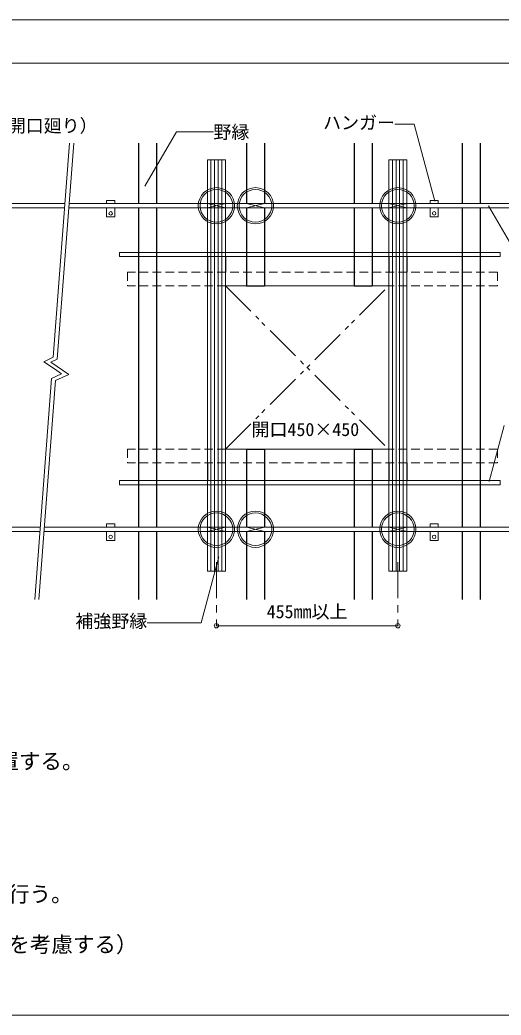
# Model space of a CAD drawing. Units: millimetres on the paper, with parts at other scales. Extents: x -195 to 195, y -140 to 138.
# Drawn here: x -63.4 to 3.6, y -0.9 to 137.5 of the extents above; entities that cross this region are included whole.
import ezdxf
from ezdxf.enums import TextEntityAlignment as Align

# ---------------------------------------------------------------- set-up
doc = ezdxf.new("R2010")
doc.units = ezdxf.units.MM
doc.header["$PDMODE"] = 32
doc.header["$PDSIZE"] = 0.6
for name, pattern in [('CHAIN1', [8, 5, -1, 1, -1]), ('DASHED1', [1.8, 1.2, -0.6]), ('DOUBLE_CHAIN1', [8.8, 5, -1, 0.6, -0.6, 0.6, -1])]:
    doc.linetypes.add(name, pattern=pattern)
for name, color, linetype, lineweight in [('5-0_中心線', 4, 'Continuous', 9), ('5-1_吊り材', 7, 'Continuous', 18), ('5-2_野縁受け', 3, 'Continuous', 18), ('5-3_野縁', 2, 'Continuous', 25), ('5-4_ブレース・補強材', 4, 'Continuous', 9), ('5-5_寸法', 4, 'Continuous', 9), ('5-6_文字', 7, 'Continuous', 18), ('5-A_クリップ', 7, 'Continuous', 18), ('5-B_補強金具・金具・その他', 3, 'Continuous', 18), ('F-3_野縁', 7, 'Continuous', 18)]:
    doc.layers.add(name, color=color, linetype=linetype, lineweight=lineweight)
doc.styles.add('ＭＳ ゴシック', font='')
doc.styles.get('ＭＳ ゴシック').set_extended_font_data('MS Gothic')

msp = doc.modelspace()

# ---------------------------------------------------------------- linework, layer by layer
at = {"layer": '5-0_中心線'}
for p, q in [((-56.522, 120.359), (-58.785, 90.575)), ((-55.92, 120.359), (-58.205, 90.299)), ((-60.082, 89.952), (-58.785, 90.575)), ((-59.085, 89.876), (-58.205, 90.299)), ((-58.608, 88.945), (-60.082, 89.952)), ((-56.615, 88.189), (-59.085, 89.876)), ((-58.608, 88.945), (-57.612, 88.264)), ((-59.012, 87.592), (-61.348, 56.856)), ((-57.612, 88.264), (-59.012, 87.592))]:
    msp.add_line(p, q, dxfattribs=at)
at = {"layer": '5-0_中心線', "linetype": 'DOUBLE_CHAIN1'}
for p, q in [((-34.816, 100.516), (-12.066, 77.766)), ((-34.816, 77.766), (-12.066, 100.516))]:
    msp.add_line(p, q, dxfattribs=at)
at = {"layer": '5-0_中心線'}
msp.add_lwpolyline([(-56.615, 88.189), (-58.431, 87.316), (-60.746, 56.856)], dxfattribs=at)
at = {"layer": '5-1_吊り材'}
for p, q in [((-50.191, 112.381), (-51.341, 112.381)), ((-51.341, 112.381), (-51.341, 111.941)), ((-50.191, 111.941), (-50.191, 112.381)), ((-5.191, 112.381), (-6.341, 112.381)), ((-6.341, 112.381), (-6.341, 111.941)), ((-5.191, 111.941), (-5.191, 112.381)), ((-51.341, 110.091), (-51.341, 111.341)), ((-6.341, 110.091), (-6.341, 111.341)), ((-50.191, 67.381), (-51.341, 67.381)), ((-51.341, 67.381), (-51.341, 66.941)), ((-50.191, 66.941), (-50.191, 67.381)), ((-5.191, 67.381), (-6.341, 67.381)), ((-6.341, 67.381), (-6.341, 66.941)), ((-5.191, 66.941), (-5.191, 67.381)), ((-51.341, 65.091), (-51.341, 66.341)), ((-6.341, 65.091), (-6.341, 66.341))]:
    msp.add_line(p, q, dxfattribs=at)
for points in [[(-50.191, 111.341), (-50.191, 110.091), (-51.341, 110.091)], [(-5.191, 111.341), (-5.191, 110.091), (-6.341, 110.091)], [(-50.191, 66.341), (-50.191, 65.091), (-51.341, 65.091)], [(-5.191, 66.341), (-5.191, 65.091), (-6.341, 65.091)]]:
    msp.add_lwpolyline(points, dxfattribs=at)
for centre in [(-50.766, 110.591), (-5.766, 110.591), (-50.766, 65.591), (-5.766, 65.591)]:
    msp.add_circle(centre, 0.25, dxfattribs=at)
at = {"layer": '5-2_野縁受け'}
for p, q in [((-121.843, 111.341), (-57.207, 111.341)), ((-121.798, 111.941), (-57.162, 111.941)), ((-56.606, 111.341), (10.163, 111.341)), ((-56.56, 111.941), (10.209, 111.941)), ((-125.217, 66.941), (-60.581, 66.941)), ((-59.98, 66.941), (6.789, 66.941)), ((-125.263, 66.341), (-60.627, 66.341)), ((-60.025, 66.341), (6.744, 66.341))]:
    msp.add_line(p, q, dxfattribs=at)
at = {"layer": '5-3_野縁'}
for p, q in [((-46.881, 120.359), (-46.881, 111.941)), ((-44.381, 120.359), (-44.381, 111.941)), ((-31.881, 120.359), (-31.881, 111.941)), ((-29.381, 120.359), (-29.381, 111.941)), ((-16.881, 120.359), (-16.881, 111.941)), ((-14.381, 120.359), (-14.381, 111.941)), ((-1.881, 120.359), (-1.881, 111.941)), ((0.619, 120.359), (0.619, 111.941)), ((-46.881, 111.341), (-46.881, 100.516)), ((-44.381, 111.341), (-44.381, 100.516)), ((-31.881, 111.341), (-31.881, 100.516)), ((-29.381, 111.341), (-29.381, 100.516)), ((-16.881, 111.341), (-16.881, 100.516)), ((-14.381, 111.341), (-14.381, 100.516)), ((-1.881, 111.341), (-1.881, 100.516)), ((0.619, 111.341), (0.619, 100.516)), ((-46.881, 104.563), (-46.881, 102.416)), ((-44.381, 104.563), (-44.381, 102.416)), ((-37.316, 104.563), (-37.316, 102.416)), ((-34.816, 104.563), (-34.816, 102.416)), ((-31.881, 104.563), (-31.881, 102.416)), ((-31.881, 104.563), (-31.881, 102.416)), ((-29.381, 104.563), (-29.381, 102.416)), ((-29.381, 104.563), (-29.381, 102.416)), ((-16.881, 104.563), (-16.881, 102.416)), ((-16.881, 104.563), (-16.881, 102.416)), ((-14.381, 104.563), (-14.381, 102.416)), ((-14.381, 104.563), (-14.381, 102.416)), ((-12.066, 104.563), (-12.066, 102.416)), ((-9.566, 104.563), (-9.566, 102.416)), ((-1.881, 104.563), (-1.881, 102.416)), ((0.619, 104.563), (0.619, 102.416)), ((-46.881, 100.516), (-46.881, 77.766)), ((-44.381, 100.516), (-44.381, 77.766)), ((-31.881, 100.516), (-29.381, 100.516)), ((-16.881, 100.516), (-14.381, 100.516)), ((-1.881, 100.516), (-1.881, 77.766)), ((0.619, 100.516), (0.619, 77.766)), ((-46.881, 77.766), (-46.881, 66.941)), ((-44.381, 77.766), (-44.381, 66.941)), ((-31.881, 77.766), (-31.881, 66.941)), ((-31.881, 77.766), (-29.381, 77.766)), ((-29.381, 77.766), (-29.381, 66.941)), ((-16.881, 77.766), (-16.881, 66.941)), ((-16.881, 77.766), (-14.381, 77.766)), ((-14.381, 77.766), (-14.381, 66.941)), ((-1.881, 77.766), (-1.881, 66.941)), ((0.619, 77.766), (0.619, 66.941)), ((-46.881, 75.866), (-46.881, 73.434)), ((-44.381, 75.866), (-44.381, 73.434)), ((-37.316, 75.866), (-37.316, 73.434)), ((-31.881, 75.866), (-31.881, 73.434)), ((-31.881, 75.866), (-31.881, 73.434)), ((-29.381, 75.866), (-29.381, 73.434)), ((-29.381, 75.866), (-29.381, 73.434)), ((-16.881, 75.866), (-16.881, 73.434)), ((-16.881, 75.866), (-16.881, 73.434)), ((-14.381, 75.866), (-14.381, 73.434)), ((-14.381, 75.866), (-14.381, 73.434)), ((-12.066, 75.866), (-12.066, 73.434)), ((-9.566, 75.866), (-9.566, 73.434)), ((-1.881, 75.866), (-1.881, 73.434)), ((0.619, 75.866), (0.619, 73.434)), ((-46.881, 66.341), (-46.881, 56.856)), ((-44.381, 66.341), (-44.381, 56.856)), ((-31.881, 66.341), (-31.881, 56.856)), ((-29.381, 66.341), (-29.381, 56.856)), ((-16.881, 66.341), (-16.881, 56.856)), ((-14.381, 66.341), (-14.381, 56.856)), ((-1.881, 66.341), (-1.881, 56.856)), ((0.619, 66.341), (0.619, 56.856))]:
    msp.add_line(p, q, dxfattribs=at)
at = {"layer": '5-4_ブレース・補強材'}
for p, q in [((-37.316, 118.028), (-37.316, 100.516)), ((-37.316, 118.028), (-34.816, 118.028)), ((-36.816, 118.028), (-36.816, 100.516)), ((-36.316, 118.028), (-36.316, 100.516)), ((-35.816, 118.028), (-35.816, 100.516)), ((-35.316, 118.028), (-35.316, 100.516)), ((-12.066, 118.028), (-12.066, 100.516)), ((-12.066, 118.028), (-9.566, 118.028)), ((-11.566, 118.028), (-11.566, 100.516)), ((-11.066, 118.028), (-11.066, 100.516)), ((-10.566, 118.028), (-10.566, 100.516)), ((-10.066, 118.028), (-10.066, 100.516)), ((-9.566, 118.028), (-9.566, 100.516)), ((-49.544, 104.563), (-49.544, 105.163)), ((-49.544, 105.163), (3.43, 105.163)), ((-49.544, 104.563), (3.43, 104.563)), ((3.43, 104.563), (3.43, 105.163)), ((-36.316, 100.516), (-36.316, 77.766)), ((-35.816, 100.516), (-35.816, 77.766)), ((-35.316, 100.516), (-35.316, 77.766)), ((-12.066, 100.516), (-12.066, 77.766)), ((-11.566, 100.516), (-11.566, 77.766)), ((-11.066, 100.516), (-11.066, 77.766)), ((-10.566, 100.516), (-10.566, 77.766)), ((-10.066, 100.516), (-10.066, 77.766)), ((-9.566, 100.516), (-9.566, 77.766)), ((-36.316, 77.766), (-36.316, 60.815)), ((-35.816, 77.766), (-35.816, 60.815)), ((-35.316, 77.766), (-35.316, 60.815)), ((-34.816, 77.766), (-34.816, 60.815)), ((-12.066, 77.766), (-12.066, 60.815)), ((-11.566, 77.766), (-11.566, 60.815)), ((-11.066, 77.766), (-11.066, 60.815)), ((-10.566, 77.766), (-10.566, 60.815)), ((-10.066, 77.766), (-10.066, 60.815)), ((-9.566, 77.766), (-9.566, 60.815)), ((-34.816, 75.866), (-34.816, 73.434)), ((-49.544, 72.834), (-49.544, 73.434)), ((-49.544, 73.434), (3.43, 73.434)), ((3.43, 72.834), (3.43, 73.434)), ((-49.544, 72.834), (3.43, 72.834)), ((-37.316, 60.815), (-34.816, 60.815)), ((-12.066, 60.815), (-9.566, 60.815))]:
    msp.add_line(p, q, dxfattribs=at)
at = {"layer": '5-4_ブレース・補強材', "linetype": 'DASHED1'}
for p, q in [((3.059, 102.416), (-48.441, 102.416)), ((-48.441, 102.416), (-48.441, 100.516)), ((3.059, 102.416), (3.059, 100.516)), ((3.059, 100.516), (-48.441, 100.516)), ((3.059, 77.766), (3.059, 75.866)), ((3.059, 75.866), (-48.441, 75.866))]:
    msp.add_line(p, q, dxfattribs=at)
at = {"layer": '5-4_ブレース・補強材'}
for points in [[(-34.816, 118.028), (-34.816, 100.516), (-34.816, 77.766)], [(-37.316, 100.516), (-37.316, 77.766), (-37.316, 60.815)], [(-36.816, 100.516), (-36.816, 77.766), (-36.816, 60.815)]]:
    msp.add_lwpolyline(points, dxfattribs=at)
at = {"layer": '5-4_ブレース・補強材', "linetype": 'DASHED1'}
msp.add_lwpolyline([(3.059, 77.766), (-48.441, 77.766), (-48.441, 75.866)], dxfattribs=at)
at = {"layer": '5-5_寸法', "linetype": 'CHAIN1'}
for p, q in [((-36.066, 62.07), (-36.066, 53.222)), ((-10.816, 62.07), (-10.816, 53.222))]:
    msp.add_line(p, q, dxfattribs=at)
at = {"layer": '5-5_寸法'}
msp.add_line((-36.066, 53.222), (-10.816, 53.222), dxfattribs=at)
at = {"layer": '5-5_寸法', "color": 7}
for p in [(-36.066, 53.222), (-10.816, 53.222)]:
    msp.add_point(p, dxfattribs=at)
at = {"layer": '5-6_文字'}
for p, q in [((1.816, 111.612), (5.348, 105.495)), ((1.877, 73.282), (3.962, 81.063)), ((-35.737, 62.797), (-38.189, 53.645)), ((-38.189, 53.645), (-45.689, 53.645))]:
    msp.add_line(p, q, dxfattribs=at)
for points in [[(-46.008, 114.354), (-41.635, 121.927), (-36.479, 121.927)], [(-5.678, 112.267), (-8.551, 122.989), (-11.216, 122.989)]]:
    msp.add_lwpolyline(points, dxfattribs=at)
at = {"layer": '5-A_クリップ'}
for p, q in [((-37.316, 111.941), (-34.816, 111.341)), ((-34.816, 111.941), (-37.316, 111.341)), ((-37.316, 111.941), (-37.316, 111.341)), ((-34.816, 111.341), (-34.816, 111.941)), ((-29.381, 111.941), (-31.881, 111.341)), ((-31.881, 111.941), (-29.381, 111.341)), ((-12.066, 111.941), (-9.566, 111.341)), ((-9.566, 111.941), (-12.066, 111.341)), ((-12.066, 111.941), (-12.066, 111.341)), ((-9.566, 111.341), (-9.566, 111.941)), ((-37.316, 66.941), (-34.816, 66.341)), ((-34.816, 66.941), (-37.316, 66.341)), ((-37.316, 66.941), (-37.316, 66.341)), ((-34.816, 66.341), (-34.816, 66.941)), ((-29.381, 66.941), (-31.881, 66.341)), ((-31.881, 66.941), (-29.381, 66.341)), ((-12.066, 66.941), (-9.566, 66.341)), ((-9.566, 66.941), (-12.066, 66.341)), ((-12.066, 66.941), (-12.066, 66.341)), ((-9.566, 66.341), (-9.566, 66.941))]:
    msp.add_line(p, q, dxfattribs=at)
for centre, radius in [((-36.066, 111.641), 2.523), ((-36.066, 111.641), 2.273), ((-30.631, 111.641), 2.523), ((-30.631, 111.641), 2.273), ((-10.816, 111.641), 2.523), ((-10.816, 111.641), 2.273), ((-36.066, 66.641), 2.523), ((-36.066, 66.641), 2.273), ((-30.631, 66.641), 2.523), ((-30.631, 66.641), 2.273), ((-10.816, 66.641), 2.523), ((-10.816, 66.641), 2.273)]:
    msp.add_circle(centre, radius, dxfattribs=at)
at = {"layer": '5-B_補強金具・金具・その他'}
msp.add_lwpolyline([(-34.816, 100.516), (-12.066, 100.516), (-12.066, 77.766), (-34.816, 77.766)], close=True, dxfattribs=at)
at = {"layer": 'F-3_野縁', "color": 3}
for p, q in [((-195, 137.5), (195, 137.5)), ((-191, 131.5), (37.231, 131.5)), ((-191, -0.946), (37.231, -0.946))]:
    msp.add_line(p, q, dxfattribs=at)

# ---------------------------------------------------------------- texts
at = {"layer": '5-5_寸法', "style": 'ＭＳ ゴシック'}
msp.add_text('455mm以上', height=1.833, dxfattribs=at).set_placement((-29.066, 53.722), align=Align.BOTTOM_LEFT)
at = {"layer": '5-6_文字', "style": 'ＭＳ ゴシック'}
for s, height, p in [('追加補強クリップ（開口廻り）', 1.833, (-87.596, 121.32)), ('ハンガー', 1.833, (-21.216, 121.739)), ('野縁', 1.833, (-36.479, 120.427)), ('開口450×450', 1.833, (-31.172, 79.058)), ('補強野縁', 1.833, (-55.689, 52.395)), ('・野縁の切断部が、野縁受けから150mm以上はね出す場合は補強野縁受けを設置する。', 2.199, (-170.008, 32.622)), ('・追加野縁の間隔が450mm以上の場合は、450mm以内ごとに補強クリップ止めを行う。', 2.199, (-170.008, 14.122)), ('・設備との間に必ずクリアランスを設ける。（天井変位及び設備機器の変位等を考慮する）', 2.199, (-170.008, 7.122))]:
    msp.add_text(s, height=height, dxfattribs=at).set_placement(p, align=Align.BOTTOM_LEFT)

doc.saveas('drawing.dxf')
